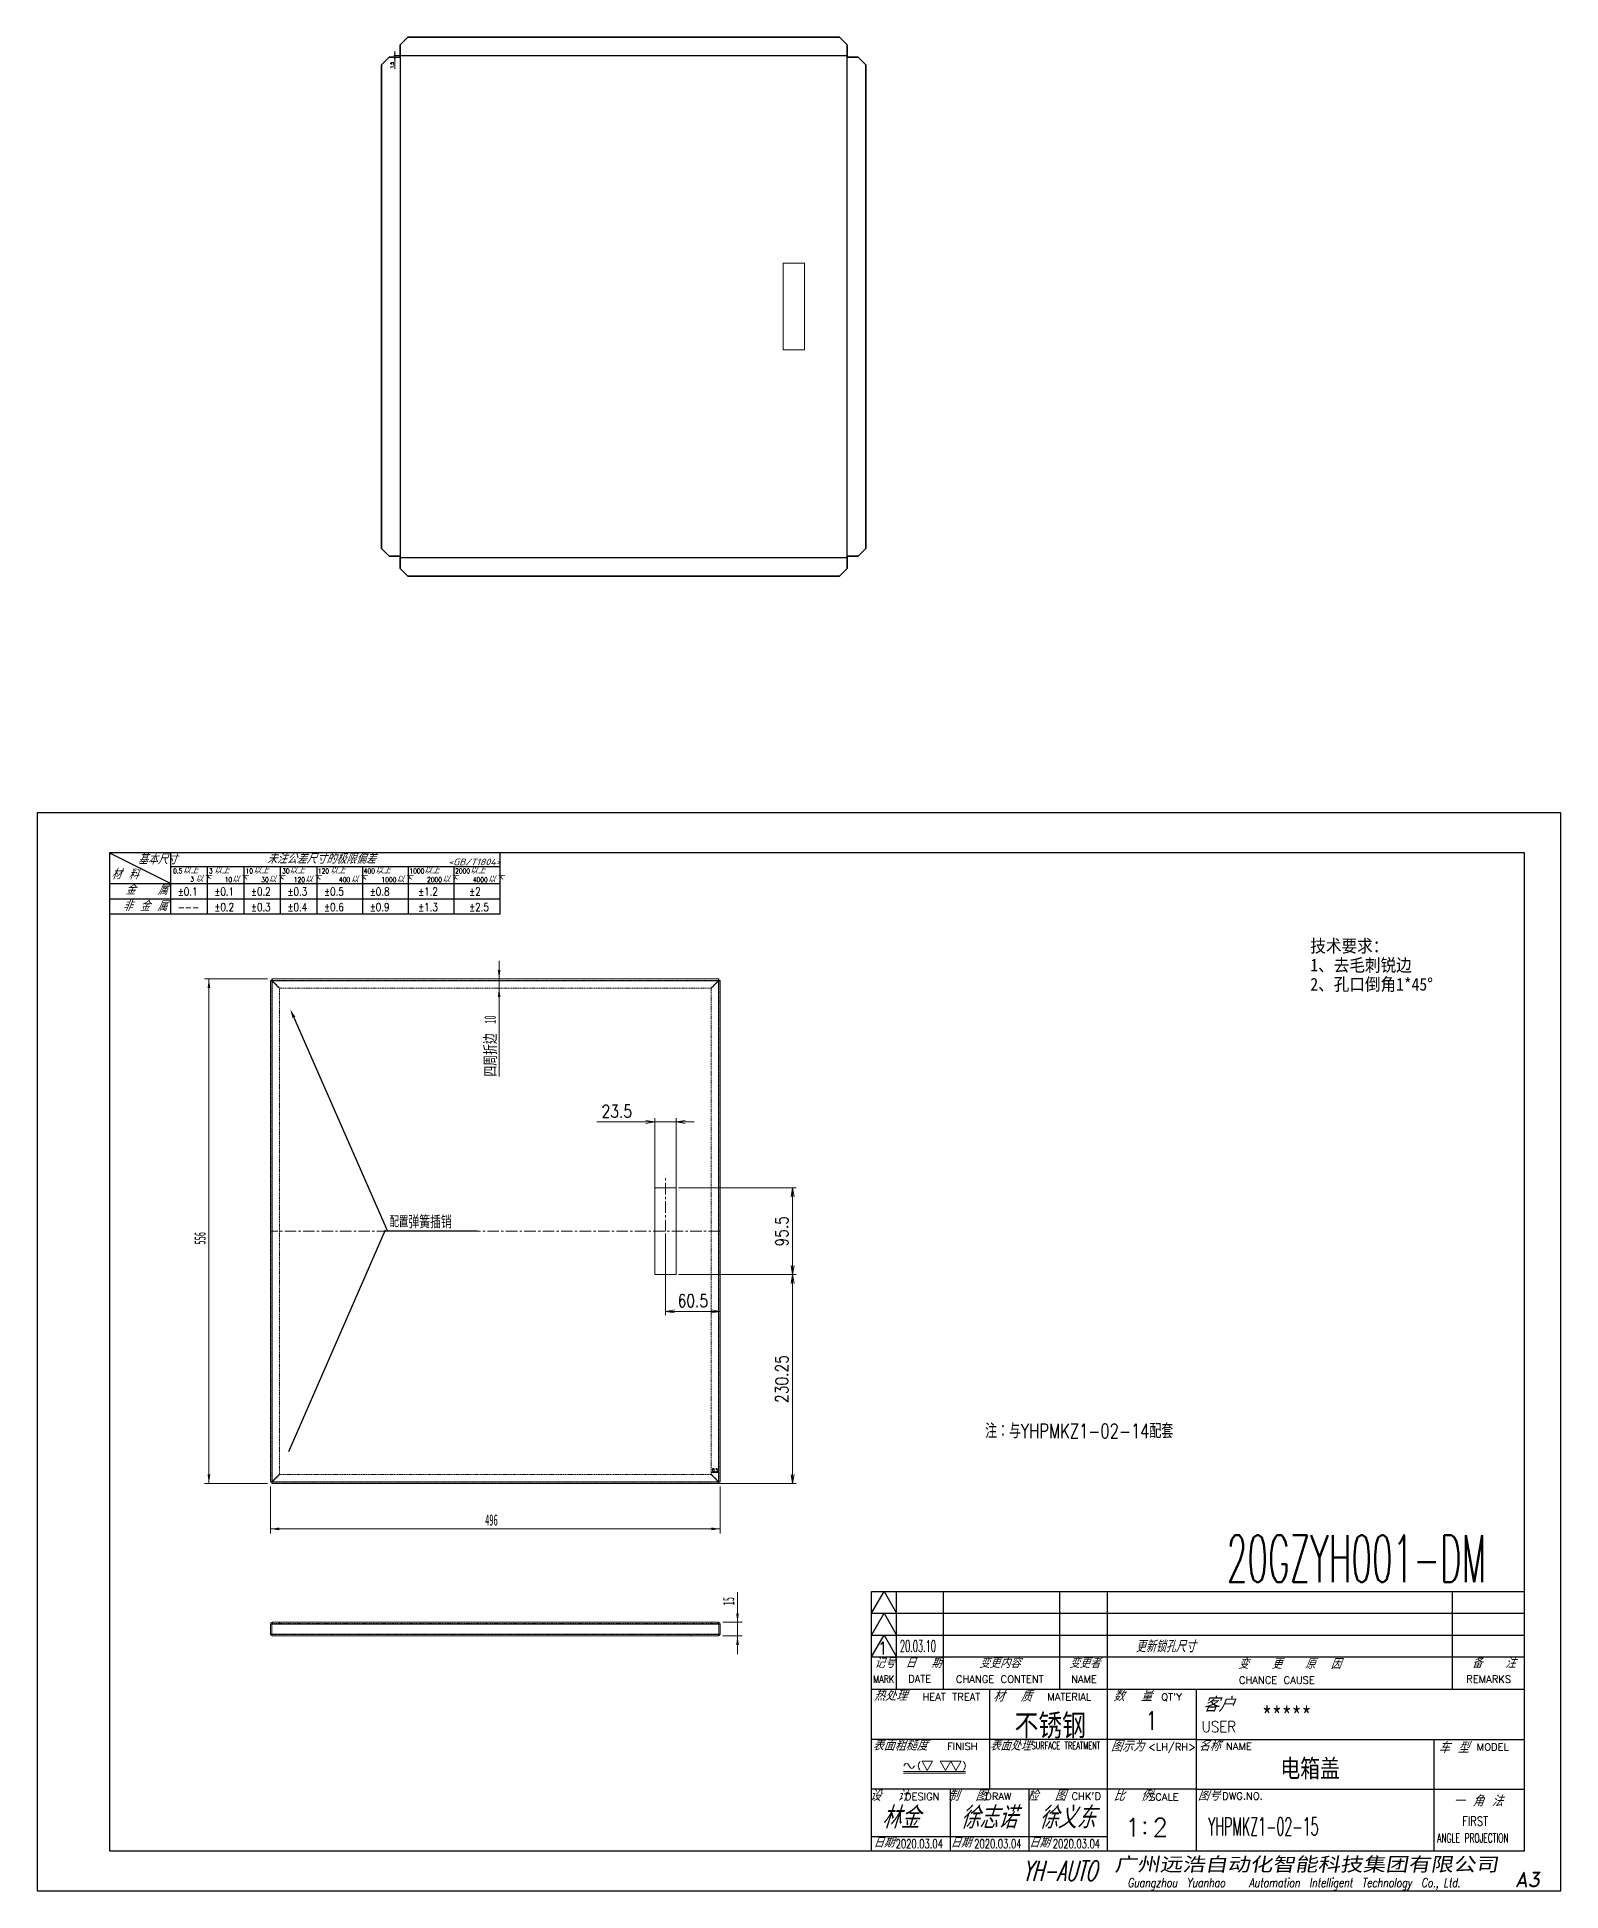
# Model space of a CAD drawing. Header units: millimetres. Extents: x 39438 to 41118, y -18670 to -16627.
import ezdxf
from ezdxf.enums import TextEntityAlignment as Align

# ---------------------------------------------------------------- set-up
doc = ezdxf.new("R2010")
doc.units = ezdxf.units.MM
doc.header["$PDMODE"] = 35
for name, pattern in [('AM_ISO02W050x2', [3.75, 3, -0.75]), ('CENTERX2', [20.32, 12.7, -2.54, 2.54, -2.54]), ('HIDDEN', [1.905, 1.27, -0.635])]:
    doc.linetypes.add(name, pattern=pattern)
for name, color, linetype in [('0-z', 6, 'Continuous'), ('图\\M+19E79\\M+195B6\\M+18E9A', 7, 'Continuous'), ('标注', 5, 'Continuous')]:
    doc.layers.add(name, color=color, linetype=linetype)
for name, color, linetype, lineweight in [('DIM', 3, 'Continuous', 20), ('DRAWING', 7, 'Continuous', 35), ('HIDDEN', 1, 'AM_ISO02W050x2', 18), ('MAIDI', 7, 'Continuous', 0), ('标注线', 3, 'Continuous', 25)]:
    doc.layers.add(name, color=color, linetype=linetype, lineweight=lineweight)
doc.styles.add('DIM', font='romans.shx', dxfattribs={"width": 0.8, "bigfont": 'bigfont.shx'})
doc.styles.add('GB', font='gbeitc.shx', dxfattribs={"bigfont": 'gbcbig.shx'})
doc.styles.add('hzdkt', font='simplex.shx')
doc.styles.add('SLDTEXTSTYLE0', font='TXT', dxfattribs={"width": 0.7, "bigfont": 'bigfont'})
doc.styles.add('SLDTEXTSTYLE1', font='TXT', dxfattribs={"width": 0.7})
doc.styles.add('SLDTEXTSTYLE2', font='TXT', dxfattribs={"width": 0.515789})
doc.styles.get("Standard").update_dxf_attribs({"font": 'txt.shx', "width": 0.8, "oblique": 20, "bigfont": 'bigfont.shx'})
doc.styles.add('宋体', font='', dxfattribs={"width": 0.8, "height": 5})
doc.styles.add('标题\\M+18E9A', font='romand.shx', dxfattribs={"oblique": 10, "bigfont": 'bigfont.shx'})
doc.styles.add('标题栏字体', font='romans.shx', dxfattribs={"oblique": 10, "bigfont": 'bigfont.shx'})
doc.styles.get('宋体').set_extended_font_data('SimSun')
doc.dimstyles.new('YH 1-1', dxfattribs={"dimtxt": 3.5, "dimasz": 2.5, "dimexe": 1, "dimexo": 0.625, "dimgap": 1.2, "dimtad": 3, "dimzin": 9, "dimdsep": 46, "dimtxsty": 'DIM', "dimblk": 'OPEN', "dimcen": 0, "dimclrd": 8, "dimclre": 8, "dimclrt": 2, "dimazin": 2, "dimtfac": 0.5, "dimtmove": 0, "dimatfit": 3, "dimldrblk": 'OPEN', "dimfxl": 0, "dimtolj": 2, "dimlwd": 13, "dimlwe": 13, "dimarcsym": 0})
doc.dimstyles.new('YH 1-4', dxfattribs={"dimscale": 4, "dimtxt": 3.5, "dimasz": 2.5, "dimexe": 1, "dimexo": 0.625, "dimgap": 1.2, "dimtad": 3, "dimdsep": 46, "dimtxsty": 'DIM', "dimblk": 'OPEN', "dimcen": 0, "dimclrd": 8, "dimclre": 8, "dimclrt": 2, "dimazin": 2, "dimtfac": 0.5, "dimtmove": 0, "dimatfit": 3, "dimldrblk": 'OPEN', "dimfxl": 0, "dimtolj": 2, "dimlwd": 13, "dimlwe": 13, "dimarcsym": 0})

# ---------------------------------------------------------------- blocks, each defined once
blk = doc.blocks.new('FINISH_012')
at = {"layer": 'DIM'}
for p, q in [((-16.94, -5), (-14.06, -5)), ((-15.5, -7.5), (-16.94, -5)), ((-14.06, -5), (-15.5, -7.5)), ((-11.94, -5), (-9.06, -5)), ((-10.5, -7.5), (-11.94, -5)), ((-9.06, -5), (-10.5, -7.5)), ((-7.61, -7.5), (-9.06, -5)), ((-9.06, -5), (-6.17, -5)), ((-6.17, -5), (-7.61, -7.5)), ((-22.04, -7.78), (-5, -7.78)), ((-22.04, -8.28), (-5, -8.28))]:
    blk.add_line(p, q, dxfattribs=at)
for points in [[(-17.5, -5), (-18, -6.25), (-17.5, -7.5)], [(-5.5, -5), (-5, -6.25), (-5.5, -7.5)], [(-22, -6.25), (-21.25, -5.5), (-20.5, -6.25), (-19.75, -7), (-19, -6.25)]]:
    blk.add_spline(points, degree=3, dxfattribs=at)
blk = doc.blocks.new('YH A3')
at = {"layer": 'Defpoints', "linetype": 'Continuous'}
for p, q in [((0, 297), (0, 0)), ((420, 297), (0, 297)), ((420, 0), (420, 297)), ((0, 0), (420, 0))]:
    blk.add_line(p, q, dxfattribs=at)
at = {"layer": '图\\M+19E79\\M+195B6\\M+18E9A', "linetype": 'Continuous'}
for p, q in [((20, 286), (20, 11)), ((410, 286), (20, 286)), ((410, 11), (410, 286)), ((20, 11), (410, 11))]:
    blk.add_line(p, q, dxfattribs=at)
at = {"layer": '图\\M+19E79\\M+195B6\\M+18E9A', "color": 9}
for p, q in [((20, 286), (36.88, 277.54)), ((36.88, 269.2), (36.88, 286)), ((36.88, 282.22), (127.6, 282.22)), ((46.96, 269.2), (46.96, 282.22)), ((57.04, 269.2), (57.04, 282.22)), ((67.12, 269.2), (67.12, 282.22)), ((77.2, 269.2), (77.2, 282.22)), ((89.8, 269.2), (89.8, 282.22)), ((102.4, 269.2), (102.4, 282.22)), ((115, 269.2), (115, 282.22)), ((127.6, 269.2), (127.6, 286)), ((20, 277.54), (127.6, 277.54)), ((20, 273.37), (127.6, 273.37)), ((20, 269.2), (127.6, 269.2)), ((230, 82.5), (410, 82.5)), ((230, 76.5), (233.43, 82.5)), ((233.43, 82.5), (236.86, 76.5)), ((236.86, 55.5), (236.86, 82.5)), ((249.86, 55.5), (249.86, 82.5)), ((281.86, 55.5), (281.86, 82.5)), ((390, 82.5), (390, 55.5)), ((230, 76.5), (410, 76.5)), ((230, 70.5), (233.43, 76.5)), ((233.43, 76.5), (236.86, 70.5)), ((230, 70.5), (410, 70.5)), ((230, 64.5), (233.43, 70.5)), ((233.43, 70.5), (236.86, 64.5)), ((230, 64.5), (410, 64.5)), ((230, 64.5), (410, 64.5)), ((410, 55.5), (230, 55.5)), ((262.5, 55.5), (262.5, 41.75)), ((319.5, 55.5), (319.5, 11)), ((319.5, 41.75), (230, 41.75)), ((262.5, 41.75), (262.5, 28)), ((319.5, 41.75), (410, 41.75)), ((385, 41.75), (385, 11)), ((319.5, 28), (230, 28)), ((251.68, 28), (251.68, 11)), ((273.34, 28), (273.34, 11)), ((319.5, 28), (410, 28)), ((230, 15), (295, 15))]:
    blk.add_line(p, q, dxfattribs=at)
at = {"layer": '图\\M+19E79\\M+195B6\\M+18E9A', "color": 9, "linetype": 'Continuous'}
for p, q in [((230, 11), (230, 82.5)), ((295, 11), (295, 82.5)), ((246.18, 60.71), (246.18, 60.71)), ((246.18, 60.71), (246.18, 60.71)), ((246.18, 60.71), (246.18, 60.71)), ((399.47, 38.42), (399.47, 38.42))]:
    blk.add_line(p, q, dxfattribs=at)
at = {"layer": '图\\M+19E79\\M+195B6\\M+18E9A', "color": 7}
blk.add_line((410, 55.5), (230, 55.5), dxfattribs=at)
at = {"layer": '图\\M+19E79\\M+195B6\\M+18E9A', "color": 9}
for s, height, style, width, p in [('材 料', 2.52, 'GB', 1.5, (20.42, 278.77)), ('基本尺寸', 2.52, 'GB', 1.2, (27.84, 282.88)), ('0.5', 1.35, 'DIM', 0.7, (37.54, 280.35)), ('以上', 1.62, 'GB', 1.3, (40.15, 280.3)), ('3', 1.35, 'DIM', 0.8, (47.39, 280.35)), ('以上', 1.62, 'GB', 1.3, (48.76, 280.3)), ('10', 1.35, 'DIM', 0.8, (57.47, 280.35)), ('以上', 1.62, 'GB', 1.3, (59.6, 280.3)), ('未注公差尺寸的极限偏差', 2.52, 'GB', 1.5, (63.32, 283.02)), ('30', 1.35, 'DIM', 0.8, (67.55, 280.35)), ('以上', 1.62, 'GB', 1.3, (69.53, 280.3)), ('120', 1.35, 'DIM', 0.8, (77.39, 280.35)), ('以上', 1.62, 'GB', 1.3, (80.72, 280.3)), ('400', 1.35, 'DIM', 0.8, (90.03, 280.35)), ('以上', 1.62, 'GB', 1.3, (93.19, 280.3)), ('1000', 1.35, 'DIM', 0.8, (102.63, 280.35)), ('以上', 1.62, 'GB', 1.3, (106.67, 280.3)), ('<GB/T1804>', 1.8, 'GB', 1.3, (113.29, 282.59)), ('2000', 1.35, 'DIM', 0.8, (115.23, 280.35)), ('以上', 1.62, 'GB', 1.3, (119.31, 280.3)), ('金   属', 2.52, 'GB', 1.5, (24.33, 274.48)), ('\\M+1817D0.1', 2.205, 'DIM', 0.8, (38.78, 274.23)), ('3', 1.35, 'DIM', 0.8, (42.24, 278.06)), ('以下', 1.62, 'GB', 1.3, (43.61, 278.01)), ('\\M+1817D0.1', 2.205, 'DIM', 0.8, (48.86, 274.23)), ('10', 1.35, 'DIM', 0.8, (51.7, 277.92)), ('以下', 1.62, 'GB', 1.3, (53.69, 277.87)), ('\\M+1817D0.2', 2.205, 'DIM', 0.8, (58.94, 274.23)), ('30', 1.35, 'DIM', 0.8, (61.78, 277.92)), ('以下', 1.62, 'GB', 1.3, (63.77, 277.87)), ('\\M+1817D0.3', 2.205, 'DIM', 0.8, (69.02, 274.23)), ('120', 1.35, 'DIM', 0.8, (70.77, 277.92)), ('以下', 1.62, 'GB', 1.3, (73.85, 277.87)), ('\\M+1817D0.5', 2.205, 'DIM', 0.8, (79.1, 274.23)), ('400', 1.35, 'DIM', 0.8, (83.21, 277.92)), ('以下', 1.62, 'GB', 1.3, (86.45, 277.87)), ('\\M+1817D0.8', 2.205, 'DIM', 0.8, (91.7, 274.23)), ('1000', 1.35, 'DIM', 0.8, (94.92, 277.92)), ('以下', 1.62, 'GB', 1.3, (99.05, 277.87)), ('\\M+1817D1.2', 2.205, 'DIM', 0.8, (105.02, 274.23)), ('2000', 1.35, 'DIM', 0.8, (107.5, 277.92)), ('以下', 1.62, 'GB', 1.3, (111.65, 277.87)), ('\\M+1817D2', 2.205, 'DIM', 0.8, (119.09, 274.23)), ('4000', 1.35, 'DIM', 0.8, (120.1, 277.92)), ('以下', 1.62, 'GB', 1.3, (124.25, 277.87)), ('非 金 属', 2.52, 'GB', 1.5, (23.53, 269.99)), ('---', 2.205, 'DIM', 0.8, (38.78, 269.94)), ('\\M+1817D0.2', 2.205, 'DIM', 0.8, (48.86, 269.94)), ('\\M+1817D0.3', 2.205, 'DIM', 0.8, (58.94, 269.94)), ('\\M+1817D0.4', 2.205, 'DIM', 0.8, (69.02, 269.94)), ('\\M+1817D0.6', 2.205, 'DIM', 0.8, (79.1, 269.94)), ('\\M+1817D0.9', 2.205, 'DIM', 0.8, (91.7, 269.94)), ('\\M+1817D1.3', 2.205, 'DIM', 0.8, (105.02, 269.94)), ('\\M+1817D2.5', 2.205, 'DIM', 0.8, (119.09, 269.94)), ('记号', 2.8, 'GB', 1.4, (230.72, 61.43)), ('日  期', 2.8, 'GB', 1.4, (239.28, 61.43)), ('变更内容', 2.8, 'GB', 1.4, (259.68, 61.43)), ('变更者', 2.8, 'GB', 1.4, (284.48, 61.43)), ('变   更   原  因', 2.8, 'GB', 1.4, (331.02, 61.18)), ('备   注', 2.8, 'GB', 1.4, (395.41, 61.43)), ('热处理', 3, 'GB', 1.4, (230.61, 52.37)), ('材  质', 3, 'GB', 1.4, (263.44, 52.14)), ('数  量', 3, 'GB', 1.4, (296.59, 52.28)), ('表面粗糙度', 3, 'GB', 1.4, (230.24, 38.66)), ('表面处理', 3, 'GB', 1.3, (262.62, 38.66)), ('图示为', 3, 'GB', 1.4, (295.92, 38.38)), ('名称\u3000', 3, 'GB', 1.4, (320.05, 38.56)), ('比  例\u3000', 3, 'GB', 1.4, (296.61, 24.77)), ('图号', 3, 'GB', 1.4, (319.87, 24.88))]:
    blk.add_text(s, height=height, dxfattribs=dict(at, style=style, width=width)).set_placement(p)
for s, height, width, p in [('MARK', 2, 0.8, (233.35, 57.34)), ('USER', 3, 0.9, (325.72, 43.73))]:
    blk.add_text(s, height=height, dxfattribs=dict(at, width=width)).set_placement(p, align=Align.CENTER)
for s, p in [('DATE', (243.26, 57.42)), ('CHANGE CONTENT', (265.34, 57.34)), ('HEAT TREAT', (252, 52.46)), ('MATERIAL', (284.5, 52.46)), ('FINISH', (255.02, 38.84))]:
    blk.add_text(s, height=2, dxfattribs=at).set_placement(p, align=Align.CENTER)
for s, p in [('NAME', (288.56, 58.34)), ('CHANCE CAUSE', (341.71, 58.09)), ('REMARKS', (400.08, 58.34)), ('MODEL', (401.21, 39.65))]:
    blk.add_text(s, height=2, dxfattribs=at).set_placement(p, align=Align.MIDDLE)
for s, p in [("QT'Y ", (309.85, 52.43)), ('<LH/RH>', (306.29, 38.68)), ('NAME', (327.69, 38.84)), (' DESIGN', (237.43, 25.01)), (' DRAW', (259.57, 25.06)), ("CHK'D", (285.09, 25.09)), ('SCALE', (306.49, 24.88)), ('DWG.NO.', (326.67, 25.14))]:
    blk.add_text(s, height=2, dxfattribs=at).set_placement(p)
at = {"layer": '图\\M+19E79\\M+195B6\\M+18E9A', "color": 9, "style": 'GB'}
for s, height, width, p in [('客户', 4, 1.5, (325.5, 49.34)), ('设  计', 3, 1.4, (234.8, 24.81)), ('制  图', 3, 1.4, (256.29, 24.81)), ('检  图', 3, 1.4, (278.12, 24.81)), ('一 角 法', 3, 1.4, (397.09, 23.29)), ('日期', 2.8, 1.4, (233.29, 11.96)), ('日期', 2.8, 1.4, (254.52, 11.96)), ('日期', 2.8, 1.4, (276.18, 11.96))]:
    blk.add_text(s, height=height, dxfattribs=dict(at, width=width)).set_placement(p, align=Align.CENTER)
at = {"layer": '图\\M+19E79\\M+195B6\\M+18E9A', "color": 9}
for s, height, width, p in [('SURFACE TREATMENT', 2, 0.6, (274.08, 39.06)), ('FIRST', 2.5, 0.800645, (392.8, 17.97)), ('ANGLE PROJECTION', 2.5, 0.6, (385.9, 13.33))]:
    blk.add_text(s, height=height, dxfattribs=dict(at, width=width)).set_placement(p)
at = {"layer": '图\\M+19E79\\M+195B6\\M+18E9A', "color": 9, "style": 'GB', "width": 1.4}
blk.add_text('车 型', height=3, dxfattribs=at).set_placement((390.38, 39.65), align=Align.MIDDLE)
at = {"layer": '图\\M+19E79\\M+195B6\\M+18E9A', "color": 9, "style": '标题栏字体'}
blk.add_text(':', height=5, dxfattribs=at).set_placement((304.25, 15.69))
at = {"layer": '图\\M+19E79\\M+195B6\\M+18E9A', "color": 7, "style": '标题\\M+18E9A'}
for s, height, oblique, width, p in [('YH-AUTO', 5.5, 15, 0.6, (281.84, 5.55)), ('Guangzhou  Yuanhao   Automation  Intelligent  Technology  Co., Ltd.', 2.5, 10, 0.75, (346.39, 1.94))]:
    blk.add_text(s, height=height, dxfattribs=dict(at, oblique=oblique, width=width)).set_placement(p, align=Align.MIDDLE)
at = {"layer": '图\\M+19E79\\M+195B6\\M+18E9A', "color": 7, "lineweight": -3, "style": '宋体', "oblique": 10, "width": 1.2}
blk.add_text('广州远浩自动化智能科技集团有限公司', height=3.8, dxfattribs=at).set_placement((296.96, 5.45))
at = {"layer": '图\\M+19E79\\M+195B6\\M+18E9A', "color": 7, "style": '标题\\M+18E9A', "oblique": 10}
blk.add_text('A3', height=4, dxfattribs=at).set_placement((410.8, 3.14), align=Align.MIDDLE)
blk = doc.blocks.new('_Open')
at = {"color": 0, "linetype": 'ByBlock', "lineweight": -2}
for p, q in [((-1, 0.17), (0, 0)), ((-1, -0.17), (0, 0)), ((0, 0), (-1, 0))]:
    blk.add_line(p, q, dxfattribs=at)
blk = doc.blocks.new('*D3')
at = {"layer": 'Defpoints', "color": 0, "transparency": 16777216}
for p in [(40130.6, -17943.1), (40191.1, -17980.4), (40130.6, -18031.4)]:
    blk.add_point(p, dxfattribs=at)
at = {"layer": 'DRAWING', "color": 8, "lineweight": 13, "transparency": 16777216}
for p, q in [((40130.6, -17945.6), (40130.6, -18035.4)), ((40191.1, -17982.9), (40191.1, -18035.4)), ((40181.1, -18031.4), (40140.6, -18031.4))]:
    blk.add_line(p, q, dxfattribs=at)
at = {"layer": 'DRAWING', "color": 8, "lineweight": 13, "transparency": 16777216, "xscale": 10, "yscale": 10, "zscale": 10, "rotation": 180}
blk.add_blockref('_Open', (40130.6, -18031.4), dxfattribs=at)
at = {"layer": 'DRAWING', "color": 8, "lineweight": 13, "transparency": 16777216, "xscale": 10, "yscale": 10, "zscale": 10}
blk.add_blockref('_Open', (40191.1, -18031.4), dxfattribs=at)
at = {"layer": 'DRAWING', "color": 2, "transparency": 16777216, "insert": (40160.9, -18019.6), "char_height": 14, "attachment_point": 5, "style": 'DIM'}
blk.add_mtext('\\A2;60.5', dxfattribs=at)
blk = doc.blocks.new('*D4')
at = {"layer": 'Defpoints', "color": 0, "transparency": 16777216}
for p in [(40142.4, -17990.8), (40270.8, -17990.8), (40181.4, -18221.1)]:
    blk.add_point(p, dxfattribs=at)
at = {"layer": 'DRAWING', "color": 8, "lineweight": 13, "transparency": 16777216}
for p, q in [((40144.9, -17990.8), (40274.8, -17990.8)), ((40270.8, -18211.1), (40270.8, -18000.8)), ((40183.9, -18221.1), (40274.8, -18221.1))]:
    blk.add_line(p, q, dxfattribs=at)
at = {"layer": 'DRAWING', "color": 8, "lineweight": 13, "transparency": 16777216, "xscale": 10, "yscale": 10, "zscale": 10}
for p, rotation in [((40270.8, -17990.8), 90), ((40270.8, -18221.1), 270)]:
    blk.add_blockref('_Open', p, dxfattribs=dict(at, rotation=rotation))
at = {"layer": 'DRAWING', "color": 2, "transparency": 16777216, "insert": (40259, -18105.9), "char_height": 14, "attachment_point": 5, "rotation": 90, "style": 'DIM'}
blk.add_mtext('\\A2;230.25', dxfattribs=at)
blk = doc.blocks.new('*D5')
at = {"layer": 'Defpoints', "color": 0, "transparency": 16777216}
for p in [(40142.4, -17895.3), (40270.8, -17895.3), (40142.4, -17990.8)]:
    blk.add_point(p, dxfattribs=at)
at = {"layer": 'DRAWING', "color": 8, "lineweight": 13, "transparency": 16777216}
for p, q in [((40144.9, -17895.3), (40274.8, -17895.3)), ((40270.8, -17980.8), (40270.8, -17905.3)), ((40144.9, -17990.8), (40274.8, -17990.8))]:
    blk.add_line(p, q, dxfattribs=at)
at = {"layer": 'DRAWING', "color": 8, "lineweight": 13, "transparency": 16777216, "xscale": 10, "yscale": 10, "zscale": 10}
for p, rotation in [((40270.8, -17895.3), 90), ((40270.8, -17990.8), 270)]:
    blk.add_blockref('_Open', p, dxfattribs=dict(at, rotation=rotation))
at = {"layer": 'DRAWING', "color": 2, "transparency": 16777216, "insert": (40259, -17943.1), "char_height": 14, "attachment_point": 5, "rotation": 90, "style": 'DIM'}
blk.add_mtext('\\A2;95.5', dxfattribs=at)
blk = doc.blocks.new('*D6')
at = {"layer": 'Defpoints', "color": 0, "transparency": 16777216}
for p in [(40118.9, -17822.6), (40118.9, -17897.6), (40142.4, -17897.6)]:
    blk.add_point(p, dxfattribs=at)
at = {"layer": 'DRAWING', "color": 8, "lineweight": 13, "transparency": 16777216}
for p, q in [((40108.9, -17822.6), (40055.1, -17822.6)), ((40118.9, -17895.1), (40118.9, -17818.6)), ((40142.4, -17822.6), (40118.9, -17822.6)), ((40142.4, -17895.1), (40142.4, -17818.6)), ((40152.4, -17822.6), (40162.4, -17822.6))]:
    blk.add_line(p, q, dxfattribs=at)
at = {"layer": 'DRAWING', "color": 8, "lineweight": 13, "transparency": 16777216, "xscale": 10, "yscale": 10, "zscale": 10}
blk.add_blockref('_Open', (40118.9, -17822.6), dxfattribs=at)
at = {"layer": 'DRAWING', "color": 8, "lineweight": 13, "transparency": 16777216, "xscale": 10, "yscale": 10, "zscale": 10, "rotation": 180}
blk.add_blockref('_Open', (40142.4, -17822.6), dxfattribs=at)
at = {"layer": 'DRAWING', "color": 2, "transparency": 16777216, "insert": (40077, -17810.8), "char_height": 14, "attachment_point": 5, "style": 'DIM'}
blk.add_mtext('\\A2;23.5', dxfattribs=at)
blk = doc.blocks.new('*D7')
at = {"layer": 'Defpoints', "color": 0, "transparency": 16777216}
for p in [(40181.1, -18210.9), (40189.6, -18209), (40189.6, -18210.9)]:
    blk.add_point(p, dxfattribs=at)
at = {"layer": 'DRAWING', "color": 8, "lineweight": 13, "transparency": 16777216}
for p, q in [((40181.1, -18210.3), (40181.1, -18208)), ((40183.6, -18209), (40187.1, -18209)), ((40189.6, -18210.3), (40189.6, -18208))]:
    blk.add_line(p, q, dxfattribs=at)
at = {"layer": 'DRAWING', "color": 8, "lineweight": 13, "transparency": 16777216, "xscale": 2.5, "yscale": 2.5, "zscale": 2.5, "rotation": 180}
blk.add_blockref('_Open', (40181.1, -18209), dxfattribs=at)
at = {"layer": 'DRAWING', "color": 8, "lineweight": 13, "transparency": 16777216, "xscale": 2.5, "yscale": 2.5, "zscale": 2.5}
blk.add_blockref('_Open', (40189.6, -18209), dxfattribs=at)
at = {"layer": 'DRAWING', "color": 2, "transparency": 16777216, "insert": (40185.4, -18206.1), "char_height": 3.5, "attachment_point": 5, "style": 'DIM'}
blk.add_mtext('\\A2;8.5', dxfattribs=at)
blk = doc.blocks.new('*D11')
at = {"layer": 'Defpoints', "color": 0, "transparency": 16777216}
for p in [(39832.2, -16649), (39838.1, -16647.5), (39838.1, -16649)]:
    blk.add_point(p, dxfattribs=at)
at = {"layer": 'DRAWING', "color": 8, "lineweight": 13, "transparency": 16777216}
for p, q in [((39837.5, -16647.5), (39831.2, -16647.5)), ((39837.5, -16649), (39831.2, -16649)), ((39832.2, -16645), (39832.2, -16642.5)), ((39832.2, -16647.5), (39832.2, -16649)), ((39832.2, -16651.5), (39832.2, -16661.9))]:
    blk.add_line(p, q, dxfattribs=at)
at = {"layer": 'DRAWING', "color": 8, "lineweight": 13, "transparency": 16777216, "xscale": 2.5, "yscale": 2.5, "zscale": 2.5}
for p, rotation in [((39832.2, -16647.5), 270), ((39832.2, -16649), 90)]:
    blk.add_blockref('_Open', p, dxfattribs=dict(at, rotation=rotation))
at = {"layer": 'DRAWING', "color": 2, "transparency": 16777216, "insert": (39829.2, -16658), "char_height": 3.5, "attachment_point": 5, "rotation": 90, "style": 'DIM'}
blk.add_mtext('\\A2;1.5', dxfattribs=at)

msp = doc.modelspace()

# ---------------------------------------------------------------- linework, layer by layer
at = {"color": 7, "linetype": 'Continuous', "lineweight": 15}
for p, q in [((40283.863, -16876.283), (40260.363, -16876.283)), ((40260.363, -16876.283), (40260.363, -16971.783)), ((40283.863, -16971.783), (40283.863, -16876.283)), ((40260.363, -16971.783), (40283.863, -16971.783)), ((39695.137, -17666.738), (39695.106, -17666.733)), ((39695.106, -17666.733), (39696.606, -17666.733)), ((39695.106, -18219.379), (39695.106, -17666.733)), ((39695.227, -17666.752), (39695.137, -17666.738)), ((39695.374, -17666.776), (39695.227, -17666.752)), ((39695.574, -17666.809), (39695.374, -17666.776)), ((39695.821, -17666.848), (39695.574, -17666.809)), ((39696.106, -17666.895), (39695.821, -17666.848)), ((39696.422, -17666.946), (39696.106, -17666.895)), ((39696.759, -17667), (39696.422, -17666.946)), ((39696.614, -17666.738), (39696.606, -17666.733)), ((39696.637, -17666.752), (39696.614, -17666.738)), ((39696.673, -17666.776), (39696.637, -17666.752)), ((39696.723, -17666.809), (39696.673, -17666.776)), ((39696.785, -17666.848), (39696.723, -17666.809)), ((39697.106, -17667.056), (39696.759, -17667)), ((39696.783, -17665.056), (39696.783, -17666.556)), ((39696.783, -17665.056), (39696.788, -17665.087)), ((39696.783, -17665.056), (40189.43, -17665.056)), ((39696.783, -17666.556), (39696.788, -17666.564)), ((39696.856, -17666.895), (39696.785, -17666.848)), ((39696.788, -17665.087), (39696.803, -17665.177)), ((39696.788, -17666.564), (39696.803, -17666.586)), ((39696.803, -17665.177), (39696.826, -17665.324)), ((39696.803, -17666.586), (39696.826, -17666.623)), ((39696.826, -17665.324), (39696.859, -17665.524)), ((39696.826, -17666.623), (39696.859, -17666.673)), ((39696.935, -17666.946), (39696.856, -17666.895)), ((39696.859, -17665.524), (39696.899, -17665.771)), ((39696.859, -17666.673), (39696.899, -17666.735)), ((39696.899, -17665.771), (39696.945, -17666.056)), ((39696.899, -17666.735), (39696.945, -17666.806)), ((39697.02, -17667), (39696.935, -17666.946)), ((39696.945, -17666.056), (39696.996, -17666.372)), ((39696.945, -17666.806), (39696.996, -17666.885)), ((39696.996, -17666.372), (39697.05, -17666.709)), ((39696.996, -17666.885), (39697.05, -17666.969)), ((39697.106, -17667.056), (39697.02, -17667)), ((39697.05, -17666.709), (39697.106, -17667.056)), ((39697.05, -17666.969), (39697.106, -17667.056)), ((39697.106, -18219.056), (39697.106, -17667.056)), ((39697.106, -17667.056), (40189.106, -17667.056)), ((40189.106, -17667.056), (40189.169, -17666.666)), ((40189.106, -17667.056), (40189.169, -17666.959)), ((40189.497, -17666.993), (40189.106, -17667.056)), ((40189.204, -17666.993), (40189.106, -17667.056)), ((40189.106, -17667.056), (40189.106, -18219.056)), ((40189.169, -17666.666), (40189.23, -17666.291)), ((40189.169, -17666.959), (40189.23, -17666.865)), ((40189.298, -17666.932), (40189.204, -17666.993)), ((40189.23, -17666.291), (40189.286, -17665.945)), ((40189.23, -17666.865), (40189.286, -17666.778)), ((40189.286, -17665.945), (40189.335, -17665.642)), ((40189.286, -17666.778), (40189.335, -17666.703)), ((40189.384, -17666.877), (40189.298, -17666.932)), ((40189.335, -17665.642), (40189.375, -17665.393)), ((40189.335, -17666.703), (40189.375, -17666.64)), ((40189.375, -17665.393), (40189.405, -17665.208)), ((40189.375, -17666.64), (40189.405, -17666.594)), ((40189.46, -17666.828), (40189.384, -17666.877)), ((40189.405, -17665.208), (40189.423, -17665.095)), ((40189.405, -17666.594), (40189.423, -17666.566)), ((40189.423, -17665.095), (40189.43, -17665.056)), ((40189.423, -17666.566), (40189.43, -17666.556)), ((40189.43, -17665.056), (40189.43, -17666.556)), ((40189.522, -17666.787), (40189.46, -17666.828)), ((40189.872, -17666.932), (40189.497, -17666.993)), ((40189.568, -17666.758), (40189.522, -17666.787)), ((40189.597, -17666.739), (40189.568, -17666.758)), ((40189.606, -17666.733), (40189.597, -17666.739)), ((40191.106, -17666.733), (40189.606, -17666.733)), ((40190.218, -17666.877), (40189.872, -17666.932)), ((40190.521, -17666.828), (40190.218, -17666.877)), ((40190.769, -17666.787), (40190.521, -17666.828)), ((40190.954, -17666.758), (40190.769, -17666.787)), ((40191.068, -17666.739), (40190.954, -17666.758)), ((40191.106, -17666.733), (40191.068, -17666.739)), ((40191.106, -17666.733), (40191.106, -18219.379)), ((40142.356, -17895.306), (40118.856, -17895.306)), ((40118.856, -17895.306), (40118.856, -17990.806)), ((40142.356, -17990.806), (40142.356, -17895.306)), ((40118.856, -17990.806), (40142.356, -17990.806)), ((39695.106, -18219.379), (39695.137, -18219.374)), ((39695.106, -18219.379), (39696.606, -18219.379)), ((39695.137, -18219.374), (39695.227, -18219.36)), ((39695.227, -18219.36), (39695.374, -18219.336)), ((39695.374, -18219.336), (39695.574, -18219.304)), ((39695.574, -18219.304), (39695.821, -18219.264)), ((39695.821, -18219.264), (39696.106, -18219.218)), ((39696.106, -18219.218), (39696.422, -18219.167)), ((39696.422, -18219.167), (39696.759, -18219.112)), ((39696.606, -18219.379), (39696.614, -18219.374)), ((39696.614, -18219.374), (39696.637, -18219.36)), ((39696.637, -18219.36), (39696.673, -18219.336)), ((39696.673, -18219.336), (39696.723, -18219.304)), ((39696.723, -18219.304), (39696.785, -18219.264)), ((39696.759, -18219.112), (39697.106, -18219.056)), ((39696.788, -18219.549), (39696.783, -18219.556)), ((39696.783, -18221.056), (39696.783, -18219.556)), ((39696.788, -18221.026), (39696.783, -18221.056)), ((40189.43, -18221.056), (39696.783, -18221.056)), ((39696.785, -18219.264), (39696.856, -18219.218)), ((39696.803, -18219.526), (39696.788, -18219.549)), ((39696.803, -18220.936), (39696.788, -18221.026)), ((39696.826, -18219.489), (39696.803, -18219.526)), ((39696.826, -18220.788), (39696.803, -18220.936)), ((39696.859, -18219.439), (39696.826, -18219.489)), ((39696.859, -18220.588), (39696.826, -18220.788)), ((39696.856, -18219.218), (39696.935, -18219.167)), ((39696.899, -18219.378), (39696.859, -18219.439)), ((39696.899, -18220.342), (39696.859, -18220.588)), ((39696.945, -18219.306), (39696.899, -18219.378)), ((39696.945, -18220.056), (39696.899, -18220.342)), ((39696.935, -18219.167), (39697.02, -18219.112)), ((39696.996, -18219.227), (39696.945, -18219.306)), ((39696.996, -18219.74), (39696.945, -18220.056)), ((39697.05, -18219.143), (39696.996, -18219.227)), ((39697.05, -18219.403), (39696.996, -18219.74)), ((39697.02, -18219.112), (39697.106, -18219.056)), ((39697.106, -18219.056), (39697.05, -18219.403)), ((39697.106, -18219.056), (39697.05, -18219.143)), ((40189.106, -18219.056), (39697.106, -18219.056)), ((40189.163, -18219.143), (40189.106, -18219.056)), ((40189.163, -18219.403), (40189.106, -18219.056)), ((40189.106, -18219.056), (40189.497, -18219.119)), ((40189.106, -18219.056), (40189.193, -18219.112)), ((40189.217, -18219.227), (40189.163, -18219.143)), ((40189.217, -18219.74), (40189.163, -18219.403)), ((40189.193, -18219.112), (40189.277, -18219.167)), ((40189.268, -18219.306), (40189.217, -18219.227)), ((40189.268, -18220.056), (40189.217, -18219.74)), ((40189.314, -18219.378), (40189.268, -18219.306)), ((40189.314, -18220.342), (40189.268, -18220.056)), ((40189.277, -18219.167), (40189.356, -18219.218)), ((40189.354, -18219.439), (40189.314, -18219.378)), ((40189.354, -18220.588), (40189.314, -18220.342)), ((40189.386, -18219.489), (40189.354, -18219.439)), ((40189.386, -18220.788), (40189.354, -18220.588)), ((40189.356, -18219.218), (40189.428, -18219.264)), ((40189.41, -18219.526), (40189.386, -18219.489)), ((40189.41, -18220.936), (40189.386, -18220.788)), ((40189.425, -18219.549), (40189.41, -18219.526)), ((40189.425, -18221.026), (40189.41, -18220.936)), ((40189.43, -18219.556), (40189.425, -18219.549)), ((40189.43, -18221.056), (40189.425, -18221.026)), ((40189.428, -18219.264), (40189.489, -18219.304)), ((40189.43, -18221.056), (40189.43, -18219.556)), ((40189.489, -18219.304), (40189.539, -18219.336)), ((40189.497, -18219.119), (40189.872, -18219.18)), ((40189.539, -18219.336), (40189.576, -18219.36)), ((40189.576, -18219.36), (40189.599, -18219.374)), ((40189.599, -18219.374), (40189.606, -18219.379)), ((40191.106, -18219.379), (40189.606, -18219.379)), ((40189.872, -18219.18), (40190.218, -18219.236)), ((40190.218, -18219.236), (40190.521, -18219.285)), ((40190.521, -18219.285), (40190.769, -18219.325)), ((40190.769, -18219.325), (40190.954, -18219.355)), ((40190.954, -18219.355), (40191.068, -18219.373)), ((40191.068, -18219.373), (40191.106, -18219.379)), ((39695.106, -18386.942), (39695.106, -18375.942)), ((39695.106, -18375.942), (39696.606, -18375.942)), ((39696.606, -18386.942), (39696.606, -18375.942)), ((39696.783, -18375.942), (40189.43, -18375.942)), ((39696.783, -18375.942), (39696.783, -18386.942)), ((39697.106, -18373.942), (39697.106, -18374.071)), ((39697.283, -18373.942), (39697.106, -18373.942)), ((39697.283, -18373.942), (40188.93, -18373.942)), ((40189.106, -18373.942), (40188.93, -18373.942)), ((40189.106, -18373.942), (40189.106, -18374.071)), ((40189.43, -18386.942), (40189.43, -18375.942)), ((40191.106, -18375.942), (40189.606, -18375.942)), ((40189.606, -18375.942), (40189.606, -18386.942)), ((40191.106, -18375.942), (40191.106, -18386.942)), ((39695.106, -18386.942), (39696.606, -18386.942)), ((39696.783, -18386.942), (40189.43, -18386.942)), ((39697.106, -18388.942), (40189.106, -18388.942)), ((40191.106, -18386.942), (40189.606, -18386.942))]:
    msp.add_line(p, q, dxfattribs=at)
for centre, radius, start, end in [((39697.106, -18375.942), 2, 90, 180), ((39697.106, -18375.942), 0.5, 128.85201, 180), ((40189.106, -18375.942), 2, 0, 90), ((40189.106, -18375.942), 0.5, 0, 51.14799), ((39697.106, -18386.942), 2, 180, 270), ((39697.106, -18386.942), 0.5, 180, 230.635108), ((40189.106, -18386.942), 2, 270, 0), ((40189.106, -18386.942), 0.5, 309.364892, 0)]:
    msp.add_arc(centre, radius, start, end, dxfattribs=at)
for centre, ratio, start_param, end_param in [((39697.283, -18375.942), 0.25, 0, 1.57079633), ((40188.93, -18375.942), 0.25, 4.71238898, 6.28318531), ((39697.106, -18386.942), 0.16161165, 1.57079633, 3.14159265), ((40189.106, -18386.942), 0.16161165, 3.14159265, 4.71238898)]:
    msp.add_ellipse(centre, major_axis=(0, 2), ratio=ratio, start_param=start_param, end_param=end_param, dxfattribs=at)
at = {"layer": '0-z'}
for p, q in [((40331.113, -16647.533), (39838.113, -16647.533)), ((39838.113, -16647.533), (39838.113, -17200.533)), ((40331.113, -17200.533), (40331.113, -16647.533)), ((39838.113, -17200.533), (40331.113, -17200.533))]:
    msp.add_line(p, q, dxfattribs=at)
at = {"layer": 'DRAWING'}
for p, q in [((39838.113, -16635.533), (39846.613, -16627.033)), ((39846.613, -16627.033), (40322.613, -16627.033)), ((40331.113, -16635.533), (40322.613, -16627.033)), ((39826.113, -16649.033), (39817.613, -16657.533)), ((39838.113, -16649.033), (39826.113, -16649.033)), ((39838.113, -16649.033), (39838.113, -16635.533)), ((40331.113, -16649.033), (40331.113, -16635.533)), ((40331.113, -16649.033), (40343.113, -16649.033)), ((40343.113, -16649.033), (40351.613, -16657.533)), ((39817.613, -17190.533), (39817.613, -16657.533)), ((40351.613, -17190.533), (40351.613, -16657.533)), ((39826.113, -17199.033), (39817.613, -17190.533)), ((39838.113, -17199.033), (39826.113, -17199.033)), ((39838.113, -17199.033), (39838.113, -17212.533)), ((40331.113, -17199.033), (40331.113, -17212.533)), ((40331.113, -17199.033), (40343.113, -17199.033)), ((40343.113, -17199.033), (40351.613, -17190.533)), ((39838.113, -17212.533), (39846.613, -17221.033)), ((39846.613, -17221.033), (40322.613, -17221.033)), ((40331.113, -17212.533), (40322.613, -17221.033))]:
    msp.add_line(p, q, dxfattribs=at)
at = {"layer": 'HIDDEN', "linetype": 'HIDDEN', "lineweight": 0}
for p, q in [((39695.145, -17666.743), (39695.106, -17666.733)), ((39695.259, -17666.771), (39695.145, -17666.743)), ((39695.443, -17666.817), (39695.259, -17666.771)), ((39695.692, -17666.879), (39695.443, -17666.817)), ((39695.995, -17666.955), (39695.692, -17666.879)), ((39696.341, -17667.042), (39695.995, -17666.955)), ((39696.716, -17667.135), (39696.341, -17667.042)), ((39696.606, -18219.379), (39696.606, -17666.733)), ((39696.616, -17666.743), (39696.606, -17666.733)), ((39696.644, -17666.771), (39696.616, -17666.743)), ((39696.691, -17666.817), (39696.644, -17666.771)), ((39696.753, -17666.879), (39696.691, -17666.817)), ((39697.106, -17667.233), (39696.716, -17667.135)), ((39696.829, -17666.955), (39696.753, -17666.879)), ((39696.783, -17665.056), (39696.793, -17665.095)), ((39696.783, -17666.556), (40189.43, -17666.556)), ((39696.783, -17666.556), (39696.793, -17666.566)), ((39696.793, -17665.095), (39696.821, -17665.208)), ((39696.793, -17666.566), (39696.821, -17666.594)), ((39696.821, -17665.208), (39696.867, -17665.393)), ((39696.821, -17666.594), (39696.867, -17666.64)), ((39696.915, -17667.042), (39696.829, -17666.955)), ((39696.867, -17665.393), (39696.93, -17665.642)), ((39696.867, -17666.64), (39696.93, -17666.703)), ((39697.009, -17667.135), (39696.915, -17667.042)), ((39696.93, -17665.642), (39697.005, -17665.945)), ((39696.93, -17666.703), (39697.005, -17666.778)), ((39697.005, -17665.945), (39697.092, -17666.291)), ((39697.005, -17666.778), (39697.092, -17666.865)), ((39697.106, -17667.233), (39697.009, -17667.135)), ((39697.092, -17666.291), (39697.186, -17666.666)), ((39697.092, -17666.865), (39697.186, -17666.959)), ((39705.106, -17675.233), (39697.106, -17667.233)), ((39697.186, -17666.666), (39697.283, -17667.056)), ((39697.186, -17666.959), (39697.283, -17667.056)), ((39697.283, -17667.056), (39705.283, -17675.056)), ((40180.93, -17675.056), (40188.93, -17667.056)), ((40189.106, -17667.233), (40181.106, -17675.233)), ((40188.93, -17667.056), (40189.027, -17666.666)), ((40188.93, -17667.056), (40189.027, -17666.959)), ((40189.027, -17666.666), (40189.121, -17666.291)), ((40189.027, -17666.959), (40189.121, -17666.865)), ((40189.204, -17667.135), (40189.106, -17667.233)), ((40189.497, -17667.135), (40189.106, -17667.233)), ((40189.121, -17666.291), (40189.207, -17665.945)), ((40189.121, -17666.865), (40189.207, -17666.778)), ((40189.298, -17667.042), (40189.204, -17667.135)), ((40189.207, -17665.945), (40189.283, -17665.642)), ((40189.207, -17666.778), (40189.283, -17666.703)), ((40189.283, -17665.642), (40189.345, -17665.393)), ((40189.283, -17666.703), (40189.345, -17666.64)), ((40189.384, -17666.955), (40189.298, -17667.042)), ((40189.345, -17665.393), (40189.392, -17665.208)), ((40189.345, -17666.64), (40189.392, -17666.594)), ((40189.46, -17666.879), (40189.384, -17666.955)), ((40189.392, -17665.208), (40189.42, -17665.095)), ((40189.392, -17666.594), (40189.42, -17666.566)), ((40189.42, -17665.095), (40189.43, -17665.056)), ((40189.42, -17666.566), (40189.43, -17666.556)), ((40189.522, -17666.817), (40189.46, -17666.879)), ((40189.872, -17667.042), (40189.497, -17667.135)), ((40189.568, -17666.771), (40189.522, -17666.817)), ((40189.597, -17666.743), (40189.568, -17666.771)), ((40189.606, -17666.733), (40189.597, -17666.743)), ((40189.606, -17666.733), (40189.606, -18219.379)), ((40190.218, -17666.955), (40189.872, -17667.042)), ((40190.521, -17666.879), (40190.218, -17666.955)), ((40190.769, -17666.817), (40190.521, -17666.879)), ((40190.954, -17666.771), (40190.769, -17666.817)), ((40191.068, -17666.743), (40190.954, -17666.771)), ((40191.106, -17666.733), (40191.068, -17666.743)), ((39705.106, -18210.879), (39705.106, -17675.233)), ((39705.283, -17675.056), (40180.93, -17675.056)), ((40181.106, -17675.233), (40181.106, -18210.879)), ((39695.106, -18219.379), (39695.145, -18219.37)), ((39695.145, -18219.37), (39695.259, -18219.341)), ((39695.259, -18219.341), (39695.443, -18219.295)), ((39695.443, -18219.295), (39695.692, -18219.233)), ((39695.692, -18219.233), (39695.995, -18219.157)), ((39695.995, -18219.157), (39696.341, -18219.071)), ((39696.341, -18219.071), (39696.716, -18218.977)), ((39696.606, -18219.379), (39696.616, -18219.37)), ((39696.616, -18219.37), (39696.644, -18219.341)), ((39696.644, -18219.341), (39696.691, -18219.295)), ((39696.691, -18219.295), (39696.753, -18219.233)), ((39696.716, -18218.977), (39697.106, -18218.879)), ((39696.753, -18219.233), (39696.829, -18219.157)), ((39696.793, -18219.547), (39696.783, -18219.556)), ((40189.43, -18219.556), (39696.783, -18219.556)), ((39696.793, -18221.018), (39696.783, -18221.056)), ((39696.821, -18219.518), (39696.793, -18219.547)), ((39696.821, -18220.904), (39696.793, -18221.018)), ((39696.867, -18219.472), (39696.821, -18219.518)), ((39696.867, -18220.719), (39696.821, -18220.904)), ((39696.829, -18219.157), (39696.915, -18219.071)), ((39696.93, -18219.41), (39696.867, -18219.472)), ((39696.93, -18220.47), (39696.867, -18220.719)), ((39696.915, -18219.071), (39697.009, -18218.977)), ((39697.005, -18219.334), (39696.93, -18219.41)), ((39697.005, -18220.167), (39696.93, -18220.47)), ((39697.092, -18219.247), (39697.005, -18219.334)), ((39697.092, -18219.822), (39697.005, -18220.167)), ((39697.009, -18218.977), (39697.106, -18218.879)), ((39697.186, -18219.154), (39697.092, -18219.247)), ((39697.186, -18219.446), (39697.092, -18219.822)), ((39697.106, -18218.879), (39705.106, -18210.879)), ((39697.283, -18219.056), (39697.186, -18219.154)), ((39697.283, -18219.056), (39697.186, -18219.446)), ((39705.283, -18211.056), (39697.283, -18219.056)), ((40180.93, -18211.056), (39705.283, -18211.056)), ((40188.93, -18219.056), (40180.93, -18211.056)), ((40181.106, -18210.879), (40189.106, -18218.879)), ((40189.027, -18219.154), (40188.93, -18219.056)), ((40189.027, -18219.446), (40188.93, -18219.056)), ((40189.121, -18219.247), (40189.027, -18219.154)), ((40189.121, -18219.822), (40189.027, -18219.446)), ((40189.106, -18218.879), (40189.204, -18218.977)), ((40189.106, -18218.879), (40189.497, -18218.977)), ((40189.207, -18219.334), (40189.121, -18219.247)), ((40189.207, -18220.167), (40189.121, -18219.822)), ((40189.204, -18218.977), (40189.298, -18219.071)), ((40189.283, -18219.41), (40189.207, -18219.334)), ((40189.283, -18220.47), (40189.207, -18220.167)), ((40189.345, -18219.472), (40189.283, -18219.41)), ((40189.345, -18220.719), (40189.283, -18220.47)), ((40189.298, -18219.071), (40189.384, -18219.157)), ((40189.392, -18219.518), (40189.345, -18219.472)), ((40189.392, -18220.904), (40189.345, -18220.719)), ((40189.384, -18219.157), (40189.46, -18219.233)), ((40189.42, -18219.547), (40189.392, -18219.518)), ((40189.42, -18221.018), (40189.392, -18220.904)), ((40189.43, -18219.556), (40189.42, -18219.547)), ((40189.43, -18221.056), (40189.42, -18221.018)), ((40189.46, -18219.233), (40189.522, -18219.295)), ((40189.497, -18218.977), (40189.872, -18219.071)), ((40189.522, -18219.295), (40189.568, -18219.341)), ((40189.568, -18219.341), (40189.597, -18219.37)), ((40189.597, -18219.37), (40189.606, -18219.379)), ((40189.872, -18219.071), (40190.218, -18219.157)), ((40190.218, -18219.157), (40190.521, -18219.233)), ((40190.521, -18219.233), (40190.769, -18219.295)), ((40190.769, -18219.295), (40190.954, -18219.341)), ((40190.954, -18219.341), (40191.068, -18219.37)), ((40191.068, -18219.37), (40191.106, -18219.379)), ((39697.106, -18374.071), (39697.106, -18375.442)), ((39697.283, -18375.442), (39697.106, -18375.442)), ((39697.283, -18373.942), (39697.283, -18375.442)), ((39697.283, -18375.442), (40188.93, -18375.442)), ((39705.106, -18373.942), (39705.106, -18375.442)), ((39705.283, -18373.942), (39705.283, -18375.442)), ((40180.93, -18373.942), (40180.93, -18375.442)), ((40181.106, -18373.942), (40181.106, -18375.442)), ((40188.93, -18373.942), (40188.93, -18375.442)), ((40189.106, -18375.442), (40188.93, -18375.442)), ((40189.106, -18374.071), (40189.106, -18375.442)), ((39697.106, -18387.442), (40189.106, -18387.442)), ((39697.106, -18388.942), (39697.106, -18387.442)), ((40122.106, -18387.442), (40122.106, -18388.942)), ((40159.106, -18387.442), (40159.106, -18388.942)), ((40189.106, -18388.942), (40189.106, -18387.442))]:
    msp.add_line(p, q, dxfattribs=at)
for centre, start, end in [((39697.283, -18375.942), 90, 180), ((39697.106, -18375.942), 90, 128.85201), ((40188.93, -18375.942), 0, 90), ((40189.106, -18375.942), 51.14799, 90), ((39697.106, -18386.942), 230.635108, 270), ((40189.106, -18386.942), 270, 309.364892)]:
    msp.add_arc(centre, 0.5, start, end, dxfattribs=at)
for centre, start_param, end_param in [((39697.106, -18386.942), 1.57079633, 3.14159265), ((40189.106, -18386.942), 3.14159265, 4.71238898)]:
    msp.add_ellipse(centre, major_axis=(0, 0.5), ratio=0.64644661, start_param=start_param, end_param=end_param, dxfattribs=at)
at = {"layer": 'MAIDI'}
for p, q in [((39947.279, -17665.056), (39947.279, -17645.056)), ((39691.783, -17665.056), (39622.357, -17665.056)), ((39627.357, -18221.056), (39627.357, -17665.056)), ((39947.279, -17675.056), (39947.279, -17665.056)), ((39947.279, -17675.056), (39947.279, -17772.622)), ((39691.783, -18221.056), (39622.357, -18221.056)), ((39695.106, -18224.379), (39695.106, -18276.056)), ((40191.106, -18224.379), (40191.106, -18276.056)), ((39695.106, -18271.056), (40191.106, -18271.056)), ((40210.104, -18373.942), (40210.104, -18340.784)), ((40193.93, -18373.942), (40215.104, -18373.942)), ((40210.104, -18373.942), (40210.104, -18388.942)), ((40194.106, -18388.942), (40215.104, -18388.942)), ((40210.104, -18388.942), (40210.104, -18408.942))]:
    msp.add_line(p, q, dxfattribs=at)
for points in [[(39627.357, -17665.056), (39625.857, -17675.056), (39628.857, -17675.056)], [(39947.279, -17665.056), (39948.779, -17655.056), (39945.779, -17655.056)], [(39947.279, -17675.056), (39945.779, -17685.056), (39948.779, -17685.056)], [(39627.357, -18221.056), (39628.857, -18211.056), (39625.857, -18211.056)], [(39695.106, -18271.056), (39705.106, -18272.556), (39705.106, -18269.556)], [(40191.106, -18271.056), (40181.106, -18269.556), (40181.106, -18272.556)], [(40210.104, -18373.942), (40211.604, -18363.942), (40208.604, -18363.942)], [(40210.104, -18388.942), (40208.604, -18398.942), (40211.604, -18398.942)]]:
    msp.add_solid(points, dxfattribs=at)
at = {"layer": '标注', "linetype": 'CENTERX2', "lineweight": 0}
for p, q in [((40130.606, -18004.056), (40130.606, -17882.056)), ((40190.93, -17943.056), (39695.283, -17943.056))]:
    msp.add_line(p, q, dxfattribs=at)
at = {"layer": '标注'}
msp.add_line((39821.631, -17941.977), (39714.933, -18186.286), dxfattribs=at)
at = {"layer": '标注', "color": 0}
msp.add_line((39923.263, -17942.847), (39824.13, -17942.847), dxfattribs=at)
at = {"layer": '标注'}
msp.add_lwpolyline([(39721.051, -17707.417), (39824.13, -17942.847)], dxfattribs=at)
msp.add_solid([(39719.524, -17708.085), (39717.04, -17698.256), (39722.578, -17706.748)], dxfattribs=at)

# ---------------------------------------------------------------- block references
at = {"xscale": 4, "yscale": 4, "zscale": 4}
msp.add_blockref('YH A3', (39437.898, -18670.026), dxfattribs=at)
at = {"layer": '图\\M+19E79\\M+195B6\\M+18E9A', "xscale": 4, "yscale": 4, "zscale": 4}
msp.add_blockref('FINISH_012', (40481.376, -18507.184), dxfattribs=at)

# ---------------------------------------------------------------- texts
at = {"layer": 'MAIDI', "char_height": 12.5, "attachment_point": 1, "rotation": 90}
for s, insert, style in [('10', (39931.166, -17714.427), 'SLDTEXTSTYLE2'), ('{\\fSimSun|b0|i0|c134|p2;四周折\\fPMingLiU|b0|i0|c134|p18;边}', (39931.166, -17772.622), 'SLDTEXTSTYLE1'), ('556', (39611.244, -17957.756), 'SLDTEXTSTYLE2'), ('15', (40193.991, -18355.333), 'SLDTEXTSTYLE2')]:
    msp.add_mtext(s, dxfattribs=dict(at, insert=insert, style=style))
at = {"layer": 'MAIDI', "insert": (39931.924, -18254.943), "char_height": 12.5, "attachment_point": 1, "style": 'SLDTEXTSTYLE2'}
msp.add_mtext('496', dxfattribs=at)
at = {"layer": '图\\M+19E79\\M+195B6\\M+18E9A', "color": 3}
for s, height, style, width, p in [('20GZYH001-DM', 51.84, '标题栏字体', 0.511179, (40749.556, -18329.777)), ('1', 14, '标题栏字体', 0.8, (40365.302, -18409.608)), ('1', 20, '标题栏字体', 0.8, (40659.722, -18492.421)), ('电箱盖', 20, '宋体', 0.8, (40808.685, -18544.953)), ('YHPMKZ1-02-15', 20, '标题栏字体', 0.511179, (40728.871, -18608.936)), ('2020.03.04', 10, '标题栏字体', 0.675202, (40384.459, -18623.085)), ('2020.03.04', 10, '标题栏字体', 0.675202, (40471.099, -18623.085)), ('2020.03.04', 10, '标题栏字体', 0.675202, (40557.739, -18623.085))]:
    msp.add_text(s, height=height, dxfattribs=dict(at, style=style, width=width)).set_placement(p)
at = {"layer": '图\\M+19E79\\M+195B6\\M+18E9A', "color": 1, "style": '标题栏字体', "width": 0.511179}
msp.add_text('20.03.10', height=12.96, dxfattribs=at).set_placement((40389.154, -18406.689))
at = {"layer": '图\\M+19E79\\M+195B6\\M+18E9A', "color": 1, "style": 'GB'}
msp.add_text('更新锁孔尺寸', height=12.96, dxfattribs=at).set_placement((40649.098, -18407.041))
at = {"layer": '图\\M+19E79\\M+195B6\\M+18E9A', "color": 3, "lineweight": -3}
for s, height, style, width, p in [('*****', 20, '宋体', 0.8, (40788.412, -18487.3)), ('林金', 24, 'GB', 1.2, (40368.791, -18601.248)), ('徐志诺', 24, 'GB', 1.2, (40455.431, -18601.248)), ('徐义东', 24, 'GB', 1.2, (40542.071, -18601.248))]:
    msp.add_text(s, height=height, dxfattribs=dict(at, style=style, width=width)).set_placement(p)
at = {"layer": '图\\M+19E79\\M+195B6\\M+18E9A', "color": 3, "style": '宋体', "width": 0.8}
msp.add_text('不锈钢', height=24, dxfattribs=at).set_placement((40554.916, -18499.419), align=Align.CENTER)
at = {"layer": '图\\M+19E79\\M+195B6\\M+18E9A', "color": 3, "style": '标题栏字体'}
for s, p in [('1', (40637.395, -18610.013)), ('2', (40667.585, -18610.013))]:
    msp.add_text(s, height=20, dxfattribs=at).set_placement(p)
at = {"layer": '标注', "style": 'SLDTEXTSTYLE0', "width": 0.75}
msp.add_text('注：与YHPMKZ1-02-14配套', height=15.875, dxfattribs=at).set_placement((40483.117, -18171.119))
at = {"layer": '标注', "color": 0, "insert": (39826.358, -17926.084), "char_height": 12.5, "attachment_point": 1, "style": 'SLDTEXTSTYLE0'}
msp.add_mtext('\\M+1947A\\M+19275{\\fSimSun|b0|i0|c134|p2;弹\\fMS PGothic|b0|i0|c128|p34;簧插\\fSimSun|b0|i0|c134|p2;销}', dxfattribs=at)
at = {"layer": '标注线', "insert": (40841.668, -17679.539), "char_height": 14, "attachment_point": 7, "line_spacing_factor": 0.903614, "style": 'hzdkt'}
msp.add_mtext('{\\fSimSun|b0|i0|c134|p2;\\W0.9;技术要求：\\fSimSun|b0|i0|c0|p2;\\P1\\fSimSun|b0|i0|c134|p2;、去毛刺锐边\\fSimSun|b0|i0|c0|p2;\\P2\\fSimSun|b0|i0|c134|p2;、孔口倒角\\fSimSun|b0|i0|c0|p2;1*45%%D}', dxfattribs=at)

# ---------------------------------------------------------------- dimensions: what is measured, and where the dimension line sits
at = {"layer": 'DRAWING'}
for base, p1, p2, dimstyle, picture, middle in [((39832.183, -16649.033), (39838.113, -16647.533), (39838.113, -16649.033), 'YH 1-1', '*D11', (39829.233, -16657.967)), ((40270.766, -17895.306), (40142.356, -17990.806), (40142.356, -17895.306), 'YH 1-4', '*D5', (40258.966, -17943.056)), ((40270.766, -17990.806), (40181.425, -18221.056), (40142.356, -17990.806), 'YH 1-4', '*D4', (40258.966, -18105.931))]:
    dim = msp.add_linear_dim(base=base, p1=p1, p2=p2, angle=90, dimstyle=dimstyle, dxfattribs=at)
    dim.commit()
    dim.dimension.update_dxf_attribs({"geometry": picture, "text_midpoint": middle})
for base, p1, p2, dimstyle, picture, middle in [((40118.856, -17822.625), (40142.356, -17897.597), (40118.856, -17897.597), 'YH 1-4', '*D6', (40076.99, -17810.825)), ((40130.606, -18031.397), (40191.106, -17980.418), (40130.606, -17943.056), 'YH 1-4', '*D3', (40160.856, -18019.597)), ((40189.606, -18209.017), (40181.106, -18210.879), (40189.606, -18210.879), 'YH 1-1', '*D7', (40185.356, -18206.067))]:
    dim = msp.add_linear_dim(base=base, p1=p1, p2=p2, dimstyle=dimstyle, dxfattribs=at)
    dim.commit()
    dim.dimension.update_dxf_attribs({"geometry": picture, "text_midpoint": middle})

doc.saveas('drawing.dxf')
